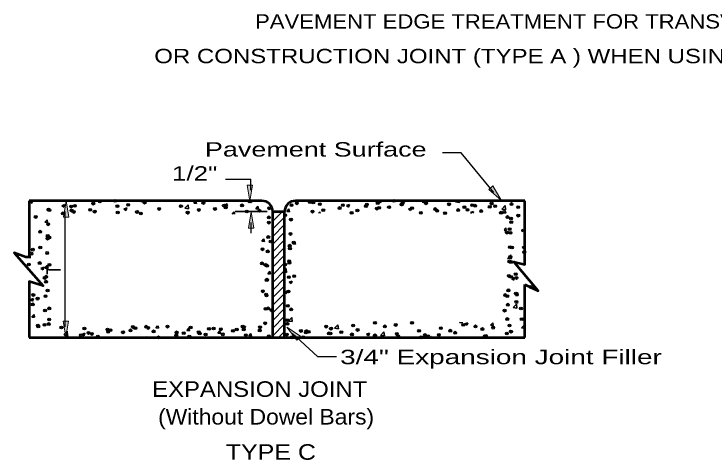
# Model space of a CAD drawing. Extents: x 36.4 to 71.7, y 0.7 to 22.7.
# Drawn here: x 54.62 to 61.11, y 11.93 to 16.06 of the extents above; entities that cross this region are included whole.
import ezdxf

# ---------------------------------------------------------------- set-up
doc = ezdxf.new("R2010")
doc.units = 0
doc.header["$LTSCALE"] = 0.053
doc.header["$PDMODE"] = 32
doc.header["$PDSIZE"] = 0.0265
for name, color, linetype, lineweight in [('1', 7, 'Continuous', 25), ('3', 7, 'Continuous', 25), ('5', 7, 'Continuous', 13)]:
    doc.layers.add(name, color=color, linetype=linetype, lineweight=lineweight)

msp = doc.modelspace()

# ---------------------------------------------------------------- hatches: boundary and pattern name
at = {"layer": '1'}
for points in [[(56.83225, 14.47358), (56.78225, 14.47358), (56.80725, 14.32358), (56.80725, 14.32358)], [(55.1325, 14.177), (55.0825, 14.177), (55.10733, 14.327), (55.10733, 14.327)], [(56.84608, 14.07542), (56.79608, 14.07542), (56.82108, 14.22542), (56.82108, 14.22542)], [(55.12892, 13.21392), (55.07892, 13.21392), (55.10383, 13.06392), (55.10383, 13.06392)]]:
    msp.add_hatch(color=256, dxfattribs=at).paths.add_polyline_path(points)
at = {"layer": '3'}
for points in [[(59.05867, 14.46525), (59.02017, 14.43325), (59.13517, 14.33392), (59.13517, 14.33392)], [(57.24392, 13.03608), (57.27767, 13.07292), (57.15033, 13.15608), (57.15033, 13.15608)]]:
    msp.add_hatch(color=256, dxfattribs=at).paths.add_polyline_path(points)

# ---------------------------------------------------------------- linework, layer by layer
at = {"layer": '1'}
for p, q in [((56.583, 14.52758), (56.81608, 14.52758)), ((56.81608, 14.42758), (56.81608, 14.52758)), ((55.09775, 13.16142), (55.09775, 14.22758)), ((57.01958, 14.13775), (57.1095, 14.22758)), ((57.01958, 14.20842), (57.03883, 14.22758)), ((57.01958, 14.067), (57.13, 14.17742)), ((56.81608, 14.12758), (56.81608, 14.02758)), ((57.01958, 13.99625), (57.13, 14.10675)), ((57.01958, 13.92558), (57.13, 14.036)), ((57.01958, 13.85483), (57.13, 13.96525)), ((57.01958, 13.78417), (57.13, 13.89458)), ((57.01958, 13.7135), (57.13, 13.82383)), ((57.01958, 13.64275), (57.13, 13.75317)), ((57.01958, 13.572), (57.13, 13.6825)), ((57.01958, 13.50133), (57.13, 13.61175)), ((57.01958, 13.43058), (57.13, 13.541)), ((57.01958, 13.35983), (57.13, 13.47033)), ((57.01958, 13.28917), (57.13, 13.39958)), ((57.01958, 13.2185), (57.13, 13.32883)), ((57.01958, 13.14775), (57.13, 13.25817)), ((57.01958, 13.07708), (57.13, 13.1875)), ((57.07467, 13.06142), (57.13, 13.11675))]:
    msp.add_line(p, q, dxfattribs=at)
at = {"layer": '1', "lineweight": 53}
for p, q in [((54.76425, 14.32758), (54.76425, 13.806)), ((56.91958, 14.32758), (54.76425, 14.32758)), ((59.3545, 14.32758), (57.23, 14.32758)), ((57.01958, 13.06142), (57.01958, 14.22758)), ((57.01958, 14.22758), (57.13, 14.22758)), ((57.13, 13.06142), (57.13, 14.22758)), ((59.3545, 13.06142), (59.3545, 13.55217)), ((54.76425, 13.06142), (57.01958, 13.06142)), ((57.01958, 13.06142), (57.13, 13.06142)), ((57.13, 13.06142), (59.3545, 13.06142))]:
    msp.add_line(p, q, dxfattribs=at)
at = {"layer": '1', "lineweight": 35}
for p, q in [((55.06692, 14.28233), (55.09492, 14.29308)), ((55.06692, 14.28233), (55.08683, 14.26892)), ((55.08683, 14.26892), (55.09492, 14.29308)), ((55.77817, 14.32417), (55.7815, 14.32758)), ((55.77817, 14.32417), (55.81383, 14.31867)), ((55.81383, 14.31867), (55.81275, 14.32758)), ((56.02233, 14.32758), (56.02633, 14.32725)), ((56.02633, 14.32725), (56.02625, 14.32758)), ((56.20517, 14.258), (56.23625, 14.2905)), ((56.24067, 14.2525), (56.23625, 14.2905)), ((56.28933, 14.30425), (56.30858, 14.32717)), ((56.28933, 14.30425), (56.31317, 14.30217)), ((56.31317, 14.30217), (56.30858, 14.32717)), ((56.57617, 14.27917), (56.5955, 14.30217)), ((56.57617, 14.27917), (56.60017, 14.27708)), ((56.60017, 14.27708), (56.5955, 14.30217)), ((56.86317, 14.25408), (56.88242, 14.277)), ((56.887, 14.25192), (56.88242, 14.277)), ((57.7025, 14.28317), (57.7305, 14.294)), ((57.7025, 14.28317), (57.72233, 14.26983)), ((57.72233, 14.26983), (57.7305, 14.29392)), ((58.7135, 14.31658), (58.724, 14.32758)), ((58.7135, 14.31658), (58.749, 14.31108)), ((58.749, 14.31108), (58.74717, 14.32758)), ((59.14033, 14.25042), (59.1715, 14.28283)), ((59.17592, 14.24483), (59.1715, 14.28283)), ((55.64183, 14.25033), (55.66983, 14.26108)), ((55.64183, 14.25033), (55.66175, 14.23683)), ((55.66175, 14.23683), (55.66983, 14.26108)), ((56.20517, 14.258), (56.24067, 14.2525)), ((56.21667, 14.21825), (56.24467, 14.229)), ((56.21667, 14.21825), (56.2365, 14.20483)), ((56.2365, 14.20483), (56.24467, 14.229)), ((56.64317, 14.20342), (56.66317, 14.22425)), ((56.66558, 14.20342), (56.66317, 14.22417)), ((56.96958, 14.22758), (56.67208, 14.22758)), ((56.86317, 14.25408), (56.887, 14.25192)), ((57.15, 14.22892), (57.16925, 14.25192)), ((57.15, 14.22892), (57.17392, 14.22683)), ((57.17392, 14.22683), (57.16933, 14.25192)), ((57.4435, 14.21167), (57.45617, 14.22683)), ((57.459, 14.21167), (57.45617, 14.22683)), ((58.27733, 14.25117), (58.30533, 14.26192)), ((58.27733, 14.25117), (58.29717, 14.23775)), ((58.29717, 14.23775), (58.30533, 14.26192)), ((58.85217, 14.21917), (58.88017, 14.22983)), ((58.85217, 14.21917), (58.86325, 14.21167)), ((58.87408, 14.21167), (58.88017, 14.22983)), ((58.87408, 14.21167), (58.88017, 14.22983)), ((59.14033, 14.25042), (59.17592, 14.24483)), ((54.91025, 14.12883), (54.92958, 14.15183)), ((54.93417, 14.12683), (54.92958, 14.15183)), ((54.91025, 14.12883), (54.93417, 14.12683)), ((59.16492, 14.06117), (59.17758, 14.07617)), ((59.18225, 14.05117), (59.17758, 14.07617)), ((59.16492, 14.05267), (59.18225, 14.05117)), ((56.91858, 13.95317), (56.93783, 13.97617)), ((56.91858, 13.95317), (56.9425, 13.95108)), ((56.9425, 13.95108), (56.93783, 13.97617)), ((57.2055, 13.92808), (57.22483, 13.95108)), ((57.22942, 13.926), (57.22483, 13.95108)), ((57.2055, 13.92808), (57.22942, 13.926)), ((59.32967, 13.89708), (59.3545, 13.90658)), ((59.32967, 13.89708), (59.34958, 13.88358)), ((59.34958, 13.88358), (59.3545, 13.89817)), ((59.19342, 13.7945), (59.2245, 13.827)), ((59.22892, 13.789), (59.2245, 13.827)), ((56.93292, 13.73517), (56.96092, 13.74583)), ((56.95283, 13.72175), (56.96092, 13.74583)), ((59.19342, 13.7945), (59.22892, 13.789)), ((59.21383, 13.75233), (59.23317, 13.77533)), ((59.21383, 13.75233), (59.23775, 13.75025)), ((59.23775, 13.75025), (59.23317, 13.77533)), ((54.87233, 13.70217), (54.90033, 13.713)), ((54.87233, 13.70217), (54.89217, 13.68883)), ((54.89217, 13.68883), (54.90033, 13.713)), ((56.93292, 13.73517), (56.95283, 13.72175)), ((57.13, 13.6885), (57.14308, 13.70217)), ((57.1475, 13.66417), (57.14308, 13.70217)), ((56.97417, 13.65225), (56.99342, 13.67525)), ((56.97417, 13.65225), (56.998, 13.65017)), ((56.998, 13.65017), (56.99342, 13.67525)), ((57.13, 13.66683), (57.1475, 13.66417)), ((59.23233, 13.607), (59.26033, 13.61775)), ((59.25225, 13.59358), (59.26033, 13.61775)), ((57.17175, 13.57408), (57.19975, 13.58483)), ((57.17175, 13.57408), (57.19158, 13.56067)), ((57.19158, 13.56067), (57.19975, 13.58483)), ((59.23233, 13.607), (59.25225, 13.59358)), ((54.775, 13.41217), (54.803, 13.42292)), ((54.79483, 13.39875), (54.803, 13.42292)), ((59.26933, 13.4515), (59.28858, 13.4745)), ((59.26933, 13.4515), (59.29325, 13.44942)), ((59.29325, 13.44942), (59.28858, 13.4745)), ((54.775, 13.41217), (54.79483, 13.39875)), ((59.24642, 13.33867), (59.27758, 13.37117)), ((59.282, 13.33317), (59.27758, 13.37117)), ((59.24642, 13.33867), (59.282, 13.33317)), ((54.78983, 13.25133), (54.80917, 13.27433)), ((54.78983, 13.25133), (54.81383, 13.24925)), ((54.81383, 13.24925), (54.80917, 13.27433)), ((57.16492, 13.21383), (57.19617, 13.24633)), ((57.2005, 13.20833), (57.19617, 13.24633)), ((55.9375, 13.15092), (55.95267, 13.169)), ((55.96142, 13.14883), (55.95767, 13.169)), ((56.73825, 13.155), (56.76633, 13.16575)), ((56.75817, 13.14158), (56.76633, 13.16575)), ((57.16492, 13.21383), (57.2005, 13.20833)), ((57.59183, 13.14767), (57.623, 13.18017)), ((57.6275, 13.14217), (57.623, 13.18017)), ((58.75108, 13.20083), (58.75217, 13.20217)), ((58.75108, 13.20083), (58.77492, 13.19875)), ((58.77492, 13.19875), (58.77433, 13.20217)), ((58.79892, 13.18792), (58.82692, 13.19867)), ((58.79892, 13.18792), (58.81883, 13.1745)), ((58.81883, 13.1745), (58.82692, 13.19867)), ((59.03792, 13.17575), (59.05717, 13.19867)), ((59.03792, 13.17575), (59.06183, 13.17358)), ((59.06183, 13.17358), (59.05717, 13.19867)), ((59.32483, 13.15058), (59.34417, 13.17358)), ((59.34875, 13.1485), (59.34417, 13.17358)), ((55.0835, 13.089), (55.11467, 13.1215)), ((55.11908, 13.0835), (55.11467, 13.1215)), ((55.2525, 13.09008), (55.2805, 13.10083)), ((55.27242, 13.07667), (55.2805, 13.10083)), ((55.9375, 13.15092), (55.96142, 13.14883)), ((56.22442, 13.12583), (56.24367, 13.14883)), ((56.22442, 13.12583), (56.24833, 13.12375)), ((56.24833, 13.12375), (56.24367, 13.14883)), ((56.51133, 13.10075), (56.53058, 13.12375)), ((56.51133, 13.10075), (56.53517, 13.09867)), ((56.53517, 13.09867), (56.53058, 13.12375)), ((56.73825, 13.155), (56.75817, 13.14158)), ((56.79817, 13.07567), (56.8175, 13.09858)), ((56.82217, 13.0735), (56.8175, 13.09858)), ((57.31317, 13.123), (57.34117, 13.13375)), ((57.31317, 13.123), (57.33308, 13.1095)), ((57.33308, 13.1095), (57.34117, 13.13375)), ((57.59183, 13.14767), (57.62742, 13.14217)), ((57.888, 13.09092), (57.916, 13.10167)), ((57.90783, 13.0775), (57.916, 13.10167)), ((58.01875, 13.08142), (58.04992, 13.11392)), ((58.05433, 13.07592), (58.04992, 13.11383)), ((59.32483, 13.15058), (59.34875, 13.1485)), ((55.0835, 13.089), (55.11908, 13.0835)), ((55.2525, 13.09008), (55.27242, 13.07667)), ((55.83608, 13.06142), (55.85533, 13.06883)), ((55.85283, 13.06142), (55.85533, 13.06883)), ((56.79817, 13.07567), (56.82217, 13.0735)), ((57.888, 13.09092), (57.90783, 13.0775)), ((58.01875, 13.08142), (58.05433, 13.07592)), ((58.46925, 13.06142), (58.49083, 13.06967)), ((58.48808, 13.06142), (58.49083, 13.06967))]:
    msp.add_line(p, q, dxfattribs=at)
at = {"layer": '1', "lineweight": 13}
for p, q in [((55.121, 14.32758), (55.24175, 14.32758)), ((56.8605, 14.32758), (56.96008, 14.32758)), ((55.10758, 13.06142), (55.24175, 13.06142))]:
    msp.add_line(p, q, dxfattribs=at)
for points in [[(56.83225, 14.47358), (56.78225, 14.47358), (56.80725, 14.32358), (56.80725, 14.32358)], [(55.1325, 14.177), (55.0825, 14.177), (55.10733, 14.327), (55.10733, 14.327)], [(56.84608, 14.07542), (56.79608, 14.07542), (56.82108, 14.22542), (56.82108, 14.22542)], [(55.12892, 13.21392), (55.07892, 13.21392), (55.10383, 13.06392), (55.10383, 13.06392)]]:
    msp.add_lwpolyline(points, close=True, dxfattribs=at)
at = {"layer": '1', "lineweight": 53}
for points in [[(59.3545, 13.55217), (59.47733, 13.49442), (59.25175, 13.76383), (59.3545, 13.7365), (59.3545, 14.32758)], [(54.7805, 13.806), (54.73317, 13.806), (54.62325, 13.84558), (54.89392, 13.53958), (54.76425, 13.57992), (54.76425, 13.06142)]]:
    msp.add_lwpolyline(points, dxfattribs=at)
for centre, start, end in [((56.9196, 14.2276), 0, 90), ((57.23, 14.2276), 90, 180)]:
    msp.add_arc(centre, 0.1, start, end, dxfattribs=at)
at = {"layer": '1'}
for p in [(55.4185, 14.32175), (55.55975, 14.32742), (56.80167, 14.32333), (56.8155, 14.32317), (58.01242, 14.32275), (58.1435, 14.32692), (58.41892, 14.32117), (54.77792, 14.31558), (55.15225, 14.27367), (55.18525, 14.28167), (55.35767, 14.30183), (55.58108, 14.27742), (55.68117, 14.29058), (55.83267, 14.3105), (55.968, 14.25242), (56.17, 14.278), (56.37783, 14.308), (56.48433, 14.25242), (56.56842, 14.28325), (56.5845, 14.26558), (56.73592, 14.2855), (56.98808, 14.25858), (57.1935, 14.28683), (57.24258, 14.30508), (57.36408, 14.31558), (57.3955, 14.31242), (57.45617, 14.29608), (57.63917, 14.2605), (57.66967, 14.28708), (57.88317, 14.278), (57.89183, 14.29383), (57.98333, 14.25567), (57.992, 14.307), (58.00583, 14.263), (58.09675, 14.269), (58.2135, 14.293), (58.21658, 14.29575), (58.22592, 14.31375), (58.31025, 14.26), (58.4395, 14.30467), (58.52383, 14.25092), (58.653, 14.29567), (58.79517, 14.26883), (58.8665, 14.28667), (58.89525, 14.282), (59.02925, 14.27175), (59.04675, 14.30192), (59.08008, 14.27758), (59.23125, 14.29733), (59.29358, 14.26858), (54.94342, 14.24575), (54.9445, 14.24367), (54.95192, 14.24167), (55.07683, 14.21108), (55.15692, 14.23667), (55.17692, 14.22417), (55.32842, 14.24417), (55.3705, 14.22767), (55.584, 14.21867), (55.76258, 14.22425), (55.7975, 14.20958), (56.23167, 14.21917), (56.33508, 14.24317), (56.78033, 14.22858), (56.8975, 14.2355), (57.135, 14.19417), (57.38758, 14.22742), (57.48775, 14.24058), (57.75008, 14.21558), (57.80383, 14.23742), (58.391, 14.21558), (58.5425, 14.23558), (58.61617, 14.21358), (58.73733, 14.24192), (58.82383, 14.24358), (58.95083, 14.23292), (59.13317, 14.21717), (59.16442, 14.22383), (59.29425, 14.19058), (54.82417, 14.17783), (56.98317, 14.1255), (56.9835, 14.17417), (57.18858, 14.15358), (59.19417, 14.1775), (59.22642, 14.16417), (59.22908, 14.12942), (54.93967, 14.1105), (59.214, 14.06525), (54.8655, 14.04133), (54.9355, 14.003), (56.97833, 13.99225), (57.18375, 14.0205), (59.18908, 14.03283), (59.2215, 14.03108), (59.3405, 14.05283), (54.93483, 13.97733), (54.94983, 13.98758), (57.00083, 13.95117), (57.21433, 13.94208), (54.798, 13.87517), (54.86633, 13.8955), (56.9245, 13.87867), (57.17717, 13.91192), (57.17883, 13.88733), (59.21667, 13.89783), (59.23533, 13.89508), (54.78592, 13.838), (54.92992, 13.84417), (56.9735, 13.85917), (59.2205, 13.80717), (59.34958, 13.85183), (54.76117, 13.73775), (54.86125, 13.75092), (54.95083, 13.73517), (56.92117, 13.74783), (57.13475, 13.73875), (57.17208, 13.76733), (57.174, 13.75417), (59.21183, 13.76475), (54.92508, 13.711), (56.96858, 13.726), (54.9075, 13.61317), (54.92158, 13.62458), (57.16917, 13.621), (57.21833, 13.6295), (59.207, 13.63158), (59.22783, 13.62283), (59.27008, 13.6485), (59.2775, 13.61283), (54.92017, 13.57783), (56.96375, 13.59283), (56.96667, 13.59642), (54.93425, 13.4965), (56.92767, 13.48967), (57.14117, 13.48058), (57.16425, 13.48783), (59.20217, 13.49842), (59.40983, 13.52842), (54.80225, 13.45533), (54.842, 13.42125), (54.91533, 13.44475), (56.95892, 13.45967), (56.96158, 13.45183), (59.17225, 13.455), (59.19217, 13.44417), (59.27242, 13.46817), (54.79683, 13.36858), (57.15942, 13.35467), (59.19725, 13.36525), (59.2765, 13.39042), (54.9105, 13.3115), (54.94967, 13.33083), (56.95408, 13.3265), (56.97725, 13.33108), (57.00783, 13.314), (57.19083, 13.322), (59.16717, 13.31042), (59.31867, 13.33042), (54.94958, 13.22858), (57.1545, 13.2215), (59.19242, 13.23208), (59.32617, 13.23183), (54.8445, 13.17308), (54.8485, 13.16317), (54.90558, 13.17842), (54.94458, 13.18625), (55.062, 13.15417), (55.72367, 13.159), (55.84783, 13.16125), (55.86617, 13.15017), (56.04525, 13.16275), (56.25883, 13.15375), (56.74142, 13.16333), (56.90258, 13.15617), (56.94917, 13.19333), (57.15525, 13.1895), (57.5145, 13.1625), (57.76483, 13.17217), (57.96683, 13.19775), (58.0585, 13.1645), (58.15867, 13.17767), (58.31017, 13.19758), (58.78492, 13.17833), (58.89758, 13.16417), (59.06192, 13.15267), (59.21342, 13.17258), (55.2755, 13.14508), (55.31383, 13.10342), (55.34358, 13.09483), (55.489, 13.13608), (55.49517, 13.11483), (55.51592, 13.129), (55.63292, 13.11008), (55.7025, 13.12708), (55.74775, 13.14808), (55.91608, 13.118), (56.12958, 13.109), (56.19533, 13.10233), (56.334, 13.10958), (56.34317, 13.1), (56.39842, 13.08983), (56.42858, 13.14242), (56.47233, 13.14467), (56.53942, 13.13775), (56.55667, 13.09092), (56.651, 13.12308), (56.68583, 13.13567), (56.75117, 13.13625), (56.89942, 13.12667), (57.14967, 13.08833), (57.28117, 13.1225), (57.3265, 13.10858), (57.35175, 13.114), (57.54, 13.09958), (57.55425, 13.09808), (57.5595, 13.14392), (57.65442, 13.11125), (57.7535, 13.0905), (57.80583, 13.13117), (58.16983, 13.0945), (58.37517, 13.12275), (58.431, 13.08408), (58.55767, 13.08625), (58.57717, 13.14833), (58.66433, 13.12417), (58.70917, 13.10617), (58.96183, 13.1395), (59.1875, 13.09892), (59.22667, 13.11633), (55.1085, 13.07517), (55.2435, 13.08167), (55.39967, 13.07), (55.962, 13.06225), (56.12625, 13.07958), (56.24683, 13.06983), (56.77017, 13.08192), (56.98375, 13.07292), (57.19725, 13.06383), (57.30167, 13.06483), (57.96208, 13.06458), (57.96708, 13.0815), (58.1805, 13.0725), (58.39408, 13.0635), (58.4575, 13.07308), (58.9855, 13.07333), (58.99342, 13.07633)]:
    msp.add_point(p, dxfattribs=at)
at = {"layer": '3'}
for points in [[(59.06908, 14.4045), (58.7645, 14.7715), (58.59142, 14.7715)], [(57.20367, 13.099), (57.43583, 12.8855), (57.60892, 12.8855)]]:
    msp.add_lwpolyline(points, dxfattribs=at)
at = {"layer": '3', "lineweight": 13}
for points in [[(59.05867, 14.46525), (59.02017, 14.43325), (59.13517, 14.33392), (59.13517, 14.33392)], [(57.24392, 13.03608), (57.27767, 13.07292), (57.15033, 13.15608), (57.15033, 13.15608)]]:
    msp.add_lwpolyline(points, close=True, dxfattribs=at)
at = {"layer": '5'}
for p, q in [((55.071, 14.32758), (55.07108, 14.32758)), ((55.09775, 14.32758), (55.09783, 14.32758)), ((56.81608, 14.32758), (56.81617, 14.32758)), ((57.01958, 14.22758), (57.01967, 14.22758)), ((55.05758, 13.06142), (55.05767, 13.06142))]:
    msp.add_line(p, q, dxfattribs=at)
msp.add_point((56.8105, 14.32758), dxfattribs=at)

# ---------------------------------------------------------------- texts
at = {"layer": '1', "width": 1.35}
msp.add_text('1/2"', height=0.1333, dxfattribs=at).set_placement((56.0865, 14.5145))
at = {"layer": '1', "width": 0.85}
msp.add_text('T', height=0.1333, rotation=89.362, dxfattribs=at).set_placement((55.05642, 13.64167))
at = {"layer": '3'}
for s, height, width, p in [('PAVEMENT EDGE TREATMENT FOR TRANSVERSE CONTRACTION', 0.133, 1.15, (56.856, 15.92275)), ('OR CONSTRUCTION JOINT (TYPE A ) WHEN USING PREFORMED SEALS', 0.133, 1.25, (55.92225, 15.60192)), ('Pavement Surface', 0.1333, 1.4, (56.39192, 14.73717)), ('3/4" Expansion Joint Filler', 0.1333, 1.45, (57.64417, 12.81433)), (' EXPANSION JOINT', 0.144, 1.15, (55.84083, 12.512)), ('(Without Dowel Bars)', 0.144, 1.1, (55.95767, 12.2555)), ('TYPE C', 0.144, 1.2, (56.58525, 11.92908))]:
    msp.add_text(s, height=height, dxfattribs=dict(at, width=width)).set_placement(p)

doc.saveas('drawing.dxf')
